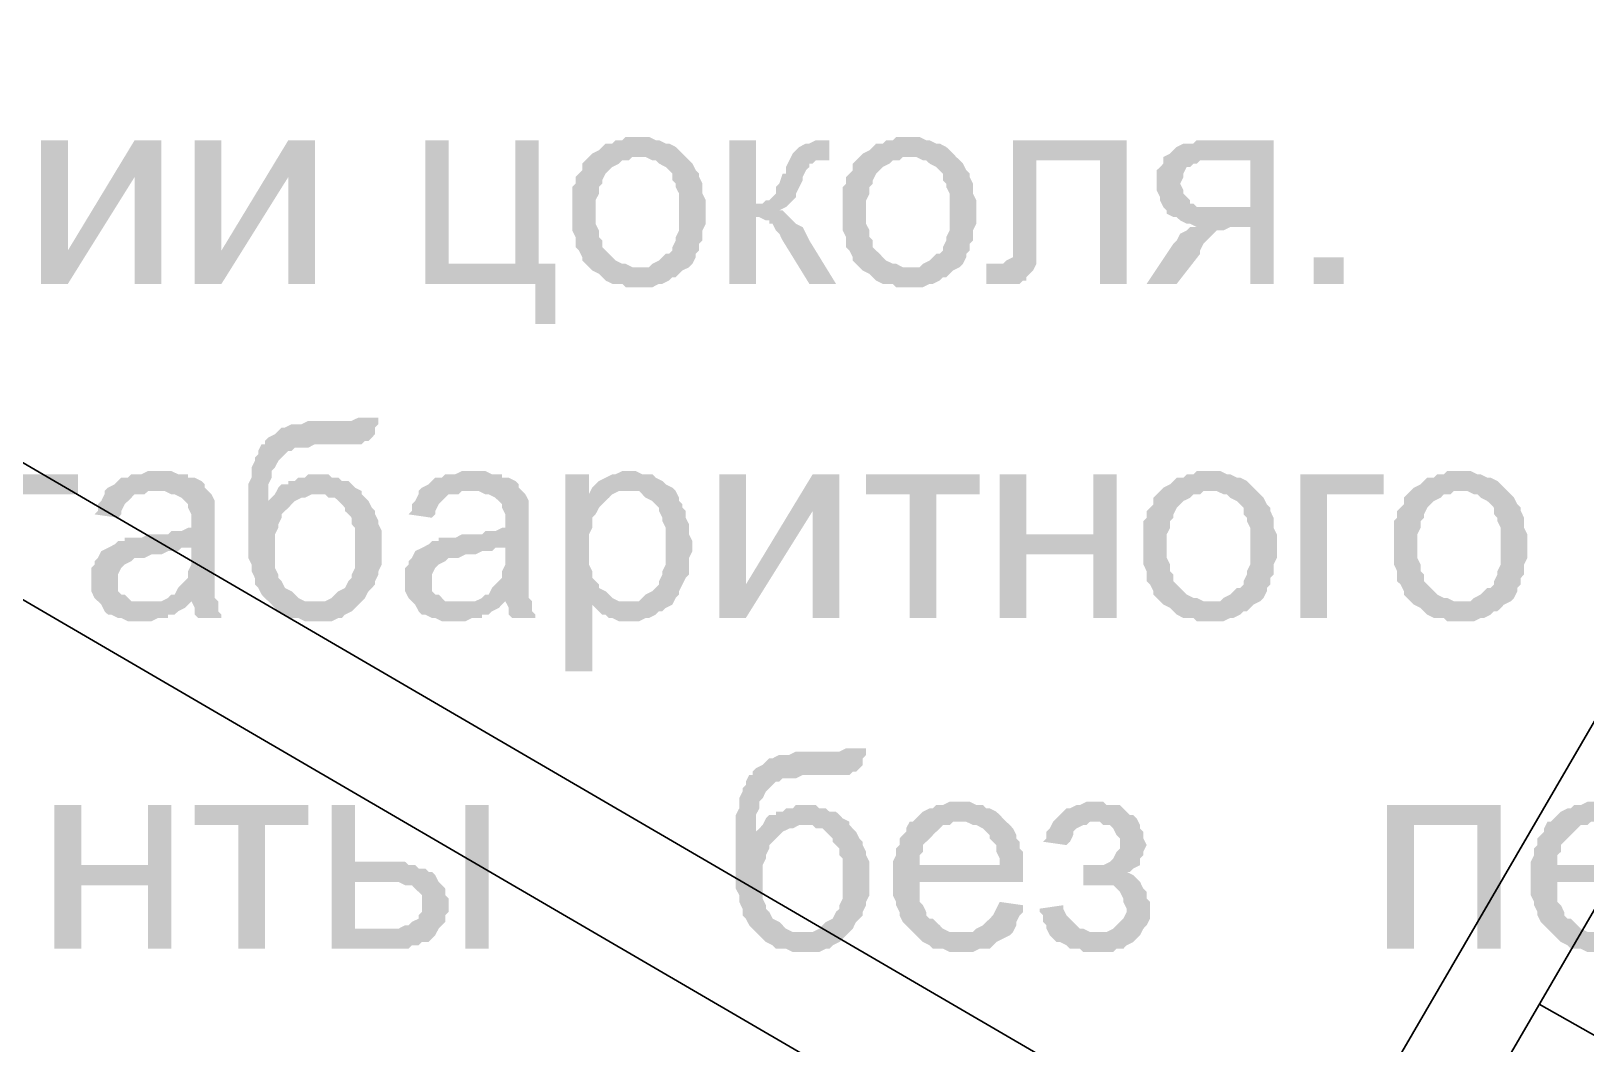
# Model space of a CAD drawing. Header units: millimetres. Extents: x -383313 to -161684, y -117025 to 99224.
# Drawn here: x -348548 to -346577, y -31640 to -30357 of the extents above; entities that cross this region are included whole.
import ezdxf

# ---------------------------------------------------------------- set-up
doc = ezdxf.new("R2010")
doc.units = ezdxf.units.MM
doc.header["$MEASUREMENT"] = 0
doc.layers.add('001__КОНСТРУКТИВ__Стены внутренние', color=7, linetype='Continuous', lineweight=30)
doc.layers.add('PDF_Solid Fills', color=7, linetype='Continuous')

# ---------------------------------------------------------------- blocks, each defined once
blk = doc.blocks.new('A$Cf5759c35')
at = {"layer": 'PDF_Solid Fills'}
for points in [[(10079.4, -12230.1), (10045.5, -12230.1), (9960.9, -12369.8), (9927, -12412.1), (9960.9, -12412.1), (10045.5, -12276.7)], [(10274.1, -12230.1), (10240.3, -12230.1), (10155.6, -12369.8), (10121.7, -12412.1), (10155.6, -12412.1), (10240.3, -12276.7)], [(10443.5, -12230.1), (10413.8, -12230.1), (10413.8, -12412.1), (10553.5, -12412.1), (10553.5, -12462.9), (10578.9, -12462.9), (10578.9, -12386.7), (10557.8, -12386.7), (10443.5, -12386.7)], [(10557.8, -12230.1), (10528.1, -12230.1), (10528.1, -12386.7), (10443.5, -12386.7), (10557.8, -12386.7)], [(10684.8, -12225.9), (10684.8, -12225.9), (10667.8, -12225.9), (10663.6, -12230.1), (10655.1, -12230.1), (10650.9, -12234.3), (10642.4, -12234.3), (10638.2, -12238.6), (10634, -12242.8), (10625.5, -12247), (10625.5, -12247), (10621.3, -12251.3), (10684.8, -12251.3), (10684.8, -12251.3), (10693.2, -12251.3), (10701.7, -12255.5), (10705.9, -12255.5), (10710.2, -12259.7), (10718.6, -12264), (10722.9, -12268.2), (10727.1, -12272.4), (10727.1, -12280.9), (10731.3, -12285.1), (10731.3, -12289.4), (10735.6, -12297.8), (10735.6, -12306.3), (10735.6, -12310.5), (10735.6, -12319), (10735.6, -12323.2), (10735.6, -12331.7), (10735.6, -12340.2), (10735.6, -12344.4), (10731.3, -12352.9), (10731.3, -12357.1), (10727.1, -12365.6), (10727.1, -12369.8), (10722.9, -12374), (10718.6, -12374), (10714.4, -12378.3), (10710.2, -12382.5), (10701.7, -12386.7), (10697.5, -12391), (10689, -12391), (10684.8, -12391), (10621.3, -12391), (10625.5, -12395.2), (10634, -12399.4), (10638.2, -12403.7), (10642.4, -12407.9), (10650.9, -12412.1), (10655.1, -12412.1), (10663.6, -12412.1), (10667.8, -12416.4), (10676.3, -12416.4), (10684.8, -12416.4), (10689, -12416.4), (10693.2, -12416.4), (10701.7, -12416.4), (10710.2, -12412.1), (10714.4, -12412.1), (10722.9, -12407.9), (10727.1, -12403.7), (10731.3, -12403.7), (10735.6, -12399.4), (10739.8, -12395.2), (10748.3, -12391), (10752.5, -12386.7), (10756.7, -12378.3), (10756.7, -12374), (10756.7, -12374), (10761, -12369.8), (10761, -12361.3), (10765.2, -12357.1), (10765.2, -12348.6), (10765.2, -12344.4), (10769.4, -12335.9), (10769.4, -12327.5), (10769.4, -12319), (10769.4, -12314.8), (10769.4, -12306.3), (10765.2, -12297.8), (10765.2, -12289.4), (10765.2, -12285.1), (10761, -12276.7), (10761, -12272.4), (10756.7, -12268.2), (10752.5, -12259.7), (10748.3, -12255.5), (10744, -12251.3), (10739.8, -12247), (10735.6, -12242.8), (10731.3, -12238.6), (10722.9, -12234.3), (10718.6, -12234.3), (10710.2, -12230.1), (10705.9, -12230.1), (10697.5, -12225.9), (10693.2, -12225.9)], [(10832.9, -12230.1), (10799.1, -12230.1), (10799.1, -12412.1), (10832.9, -12412.1), (10832.9, -12327.5), (10875.3, -12327.5), (10871, -12323.2), (10866.8, -12319), (10862.6, -12319), (10862.6, -12319), (10871, -12314.8), (10875.3, -12310.5), (10832.9, -12310.5)], [(10926.1, -12230.1), (10909.1, -12230.1), (10900.7, -12234.3), (10896.4, -12234.3), (10888, -12238.6), (10883.7, -12242.8), (10883.7, -12242.8), (10879.5, -12247), (10875.3, -12255.5), (10917.6, -12255.5), (10926.1, -12255.5)], [(11027.7, -12225.9), (11027.7, -12225.9), (11010.7, -12225.9), (11006.5, -12230.1), (10998, -12230.1), (10993.8, -12234.3), (10985.3, -12234.3), (10981.1, -12238.6), (10976.9, -12242.8), (10968.4, -12247), (10968.4, -12247), (10964.2, -12251.3), (11027.7, -12251.3), (11027.7, -12251.3), (11036.1, -12251.3), (11044.6, -12255.5), (11048.8, -12255.5), (11053.1, -12259.7), (11061.5, -12264), (11065.8, -12268.2), (11070, -12272.4), (11070, -12280.9), (11074.2, -12285.1), (11074.2, -12289.4), (11078.5, -12297.8), (11078.5, -12306.3), (11078.5, -12310.5), (11078.5, -12319), (11078.5, -12323.2), (11078.5, -12331.7), (11078.5, -12340.2), (11078.5, -12344.4), (11074.2, -12352.9), (11074.2, -12357.1), (11070, -12365.6), (11070, -12369.8), (11065.8, -12374), (11061.5, -12374), (11057.3, -12378.3), (11053.1, -12382.5), (11044.6, -12386.7), (11040.4, -12391), (11031.9, -12391), (11027.7, -12391), (10964.2, -12391), (10968.4, -12395.2), (10976.9, -12399.4), (10981.1, -12403.7), (10985.3, -12407.9), (10993.8, -12412.1), (10998, -12412.1), (11006.5, -12412.1), (11010.7, -12416.4), (11019.2, -12416.4), (11027.7, -12416.4), (11031.9, -12416.4), (11036.1, -12416.4), (11044.6, -12416.4), (11053.1, -12412.1), (11057.3, -12412.1), (11065.8, -12407.9), (11070, -12403.7), (11074.2, -12403.7), (11078.5, -12399.4), (11082.7, -12395.2), (11091.2, -12391), (11095.4, -12386.7), (11099.6, -12378.3), (11099.6, -12374), (11099.6, -12374), (11103.9, -12369.8), (11103.9, -12361.3), (11108.1, -12357.1), (11108.1, -12348.6), (11108.1, -12344.4), (11112.3, -12335.9), (11112.3, -12327.5), (11112.3, -12319), (11112.3, -12314.8), (11112.3, -12306.3), (11108.1, -12297.8), (11108.1, -12289.4), (11108.1, -12285.1), (11103.9, -12276.7), (11103.9, -12272.4), (11099.6, -12268.2), (11095.4, -12259.7), (11091.2, -12255.5), (11086.9, -12251.3), (11082.7, -12247), (11078.5, -12242.8), (11074.2, -12238.6), (11065.8, -12234.3), (11061.5, -12234.3), (11053.1, -12230.1), (11048.8, -12230.1), (11040.4, -12225.9), (11036.1, -12225.9)], [(11302.8, -12230.1), (11158.9, -12230.1), (11158.9, -12378.3), (11158.9, -12378.3), (11150.4, -12382.5), (11150.4, -12382.5), (11146.2, -12386.7), (11137.7, -12386.7), (11125, -12386.7), (11125, -12412.1), (11129.3, -12412.1), (11137.7, -12412.1), (11142, -12412.1), (11150.4, -12412.1), (11150.4, -12412.1), (11158.9, -12412.1), (11167.4, -12412.1), (11171.6, -12407.9), (11175.8, -12407.9), (11175.8, -12403.7), (11180.1, -12399.4), (11184.3, -12395.2), (11188.5, -12386.7), (11188.5, -12382.5), (11188.5, -12378.3), (11188.5, -12374), (11188.5, -12365.6), (11188.5, -12357.1), (11188.5, -12348.6), (11188.5, -12255.5), (11269, -12255.5)], [(11489.1, -12230.1), (11391.7, -12230.1), (11387.5, -12234.3), (11374.8, -12234.3), (11366.3, -12238.6), (11362.1, -12242.8), (11357.9, -12247), (11357.9, -12247), (11349.4, -12251.3), (11459.5, -12255.5), (11459.5, -12314.8), (11425.6, -12314.8), (11353.6, -12319), (11353.6, -12323.2), (11362.1, -12327.5), (11366.3, -12327.5), (11370.6, -12331.7), (11379, -12335.9), (11383.3, -12335.9), (11391.7, -12340.2), (11387.5, -12340.2), (11459.5, -12340.2), (11459.5, -12412.1), (11489.1, -12412.1)], [(10621.3, -12251.3), (10617, -12255.5), (10612.8, -12259.7), (10612.8, -12268.2), (10608.6, -12272.4), (10604.3, -12276.7), (10604.3, -12285.1), (10600.1, -12289.4), (10600.1, -12297.8), (10600.1, -12306.3), (10600.1, -12314.8), (10600.1, -12323.2), (10600.1, -12323.2), (10600.1, -12331.7), (10600.1, -12340.2), (10600.1, -12344.4), (10604.3, -12352.9), (10604.3, -12361.3), (10604.3, -12365.6), (10608.6, -12369.8), (10612.8, -12378.3), (10612.8, -12382.5), (10617, -12386.7), (10621.3, -12391), (10684.8, -12391), (10680.5, -12391), (10676.3, -12391), (10667.8, -12386.7), (10663.6, -12386.7), (10655.1, -12382.5), (10650.9, -12378.3), (10646.7, -12374), (10646.7, -12374), (10642.4, -12369.8), (10638.2, -12365.6), (10638.2, -12357.1), (10634, -12352.9), (10634, -12344.4), (10629.7, -12335.9), (10629.7, -12331.7), (10629.7, -12323.2), (10629.7, -12319), (10629.7, -12310.5), (10629.7, -12306.3), (10634, -12297.8), (10634, -12289.4), (10638.2, -12285.1), (10638.2, -12280.9), (10642.4, -12272.4), (10646.7, -12268.2), (10646.7, -12268.2), (10650.9, -12264), (10659.4, -12259.7), (10663.6, -12255.5), (10672.1, -12255.5), (10676.3, -12251.3), (10684.8, -12251.3)], [(10875.3, -12255.5), (10871, -12264), (10871, -12272.4), (10866.8, -12272.4), (10862.6, -12285.1), (10858.3, -12289.4), (10858.3, -12297.8), (10854.1, -12302.1), (10854.1, -12302.1), (10849.9, -12306.3), (10845.6, -12306.3), (10841.4, -12310.5), (10832.9, -12310.5), (10875.3, -12310.5), (10879.5, -12306.3), (10883.7, -12302.1), (10883.7, -12297.8), (10888, -12289.4), (10892.2, -12280.9), (10892.2, -12276.7), (10896.4, -12268.2), (10900.7, -12264), (10900.7, -12259.7), (10904.9, -12259.7), (10909.1, -12255.5), (10917.6, -12255.5)], [(10964.2, -12251.3), (10959.9, -12255.5), (10955.7, -12259.7), (10955.7, -12268.2), (10951.5, -12272.4), (10947.2, -12276.7), (10947.2, -12285.1), (10943, -12289.4), (10943, -12297.8), (10943, -12306.3), (10943, -12314.8), (10943, -12323.2), (10943, -12323.2), (10943, -12331.7), (10943, -12340.2), (10943, -12344.4), (10947.2, -12352.9), (10947.2, -12361.3), (10947.2, -12365.6), (10951.5, -12369.8), (10955.7, -12378.3), (10955.7, -12382.5), (10959.9, -12386.7), (10964.2, -12391), (11027.7, -12391), (11023.4, -12391), (11019.2, -12391), (11010.7, -12386.7), (11006.5, -12386.7), (10998, -12382.5), (10993.8, -12378.3), (10989.6, -12374), (10989.6, -12374), (10985.3, -12369.8), (10981.1, -12365.6), (10981.1, -12357.1), (10976.9, -12352.9), (10976.9, -12344.4), (10972.6, -12335.9), (10972.6, -12331.7), (10972.6, -12323.2), (10972.6, -12319), (10972.6, -12310.5), (10972.6, -12306.3), (10976.9, -12297.8), (10976.9, -12289.4), (10981.1, -12285.1), (10981.1, -12280.9), (10985.3, -12272.4), (10989.6, -12268.2), (10989.6, -12268.2), (10993.8, -12264), (11002.3, -12259.7), (11006.5, -12255.5), (11015, -12255.5), (11019.2, -12251.3), (11027.7, -12251.3)], [(11349.4, -12251.3), (11349.4, -12259.7), (11345.2, -12264), (11340.9, -12268.2), (11340.9, -12276.7), (11340.9, -12285.1), (11340.9, -12289.4), (11340.9, -12293.6), (11345.2, -12302.1), (11345.2, -12306.3), (11349.4, -12314.8), (11353.6, -12319), (11425.6, -12314.8), (11425.6, -12314.8), (11412.9, -12314.8), (11408.7, -12314.8), (11400.2, -12314.8), (11391.7, -12314.8), (11387.5, -12310.5), (11383.3, -12310.5), (11383.3, -12306.3), (11379, -12302.1), (11374.8, -12297.8), (11374.8, -12293.6), (11370.6, -12285.1), (11370.6, -12285.1), (11374.8, -12276.7), (11374.8, -12272.4), (11379, -12264), (11383.3, -12264), (11387.5, -12259.7), (11391.7, -12259.7), (11396, -12255.5), (11404.4, -12255.5), (11417.1, -12255.5), (11459.5, -12255.5)], [(10875.3, -12327.5), (10832.9, -12327.5), (10837.2, -12327.5), (10845.6, -12331.7), (10849.9, -12331.7), (10849.9, -12335.9), (10854.1, -12335.9), (10858.3, -12344.4), (10862.6, -12348.6), (10866.8, -12357.1), (10900.7, -12412.1), (10934.5, -12412.1), (10900.7, -12357.1), (10900.7, -12357.1), (10896.4, -12348.6), (10892.2, -12340.2), (10883.7, -12335.9), (10879.5, -12331.7)], [(11387.5, -12340.2), (11383.3, -12340.2), (11379, -12344.4), (11370.6, -12348.6), (11366.3, -12357.1), (11362.1, -12361.3), (11328.2, -12412.1), (11366.3, -12412.1), (11396, -12374), (11396, -12369.8), (11400.2, -12361.3), (11404.4, -12357.1), (11408.7, -12352.9), (11412.9, -12348.6), (11417.1, -12344.4), (11421.4, -12344.4), (11425.6, -12344.4), (11434.1, -12340.2), (11442.5, -12340.2), (11459.5, -12340.2)], [(10329.2, -12581.5), (10329.2, -12581.5), (10320.7, -12585.7), (10320.7, -12585.7), (10320.7, -12585.7), (10316.5, -12585.7), (10308, -12585.7), (10299.5, -12585.7), (10286.8, -12585.7), (10278.4, -12585.7), (10269.9, -12585.7), (10265.7, -12585.7), (10257.2, -12589.9), (10248.7, -12589.9), (10244.5, -12589.9), (10236, -12594.2), (10231.8, -12594.2), (10227.6, -12598.4), (10223.3, -12602.6), (10214.9, -12606.9), (10210.6, -12611.1), (10210.6, -12615.3), (10206.4, -12615.3), (10202.2, -12623.8), (10202.2, -12628), (10197.9, -12632.3), (10197.9, -12636.5), (10193.7, -12645), (10193.7, -12649.2), (10193.7, -12657.7), (10189.5, -12666.1), (10189.5, -12670.4), (10189.5, -12678.8), (10189.5, -12687.3), (10189.5, -12695.8), (10189.5, -12708.5), (10189.5, -12712.7), (10189.5, -12721.2), (10189.5, -12729.6), (10189.5, -12738.1), (10189.5, -12746.6), (10189.5, -12755), (10189.5, -12759.3), (10193.7, -12767.7), (10193.7, -12772), (10193.7, -12776.2), (10197.9, -12784.7), (10197.9, -12788.9), (10197.9, -12793.1), (10202.2, -12797.4), (10206.4, -12805.8), (10210.6, -12810.1), (10214.9, -12814.3), (10219.1, -12818.5), (10223.3, -12822.8), (10227.6, -12827), (10236, -12831.2), (10240.3, -12835.5), (10244.5, -12835.5), (10253, -12835.5), (10261.4, -12839.7), (10265.7, -12839.7), (10274.1, -12839.7), (10282.6, -12839.7), (10286.8, -12839.7), (10295.3, -12839.7), (10303.8, -12835.5), (10308, -12835.5), (10312.2, -12831.2), (10320.7, -12827), (10320.7, -12827), (10324.9, -12822.8), (10329.2, -12818.5), (10333.4, -12814.3), (10274.1, -12814.3), (10274.1, -12814.3), (10265.7, -12814.3), (10261.4, -12814.3), (10253, -12810.1), (10248.7, -12805.8), (10244.5, -12801.6), (10236, -12797.4), (10236, -12797.4), (10231.8, -12788.9), (10227.6, -12784.7), (10227.6, -12780.4), (10223.3, -12772), (10223.3, -12763.5), (10223.3, -12759.3), (10223.3, -12750.8), (10223.3, -12742.3), (10223.3, -12733.9), (10223.3, -12729.6), (10227.6, -12721.2), (10227.6, -12716.9), (10231.8, -12708.5), (10231.8, -12704.2), (10236, -12700), (10240.3, -12695.8), (10244.5, -12691.5), (10214.9, -12687.3), (10214.9, -12687.3), (10214.9, -12678.8), (10214.9, -12674.6), (10214.9, -12666.1), (10219.1, -12657.7), (10219.1, -12653.4), (10219.1, -12649.2), (10223.3, -12645), (10227.6, -12636.5), (10231.8, -12632.3), (10236, -12628), (10240.3, -12623.8), (10244.5, -12623.8), (10248.7, -12619.6), (10253, -12619.6), (10261.4, -12619.6), (10265.7, -12619.6), (10274.1, -12615.3), (10282.6, -12615.3), (10291.1, -12615.3), (10299.5, -12615.3), (10308, -12615.3), (10316.5, -12615.3), (10320.7, -12615.3), (10329.2, -12615.3), (10333.4, -12615.3), (10337.6, -12611.1), (10341.9, -12611.1), (10346.1, -12606.9), (10350.3, -12602.6), (10350.3, -12594.2), (10354.6, -12589.9), (10354.6, -12581.5)], [(10079.4, -12649.2), (10079.4, -12649.2), (10062.5, -12649.2), (10054, -12653.4), (10049.8, -12653.4), (10041.3, -12653.4), (10037.1, -12657.7), (10028.6, -12657.7), (10024.4, -12661.9), (10020.1, -12666.1), (10011.7, -12670.4), (10007.4, -12674.6), (10070.9, -12674.6), (10075.2, -12674.6), (10083.6, -12674.6), (10092.1, -12678.8), (10096.3, -12678.8), (10104.8, -12683.1), (10109, -12687.3), (10109, -12687.3), (10113.3, -12691.5), (10113.3, -12695.8), (10117.5, -12704.2), (10117.5, -12712.7), (10117.5, -12712.7), (10117.5, -12721.2), (10113.3, -12721.2), (10104.8, -12725.4), (10100.6, -12725.4), (10092.1, -12725.4), (10087.9, -12729.6), (10079.4, -12729.6), (10070.9, -12729.6), (10062.5, -12729.6), (10054, -12733.9), (10045.5, -12733.9), (10041.3, -12733.9), (10032.8, -12733.9), (10032.8, -12738.1), (10024.4, -12738.1), (10020.1, -12742.3), (10117.5, -12746.6), (10117.5, -12755), (10117.5, -12759.3), (10117.5, -12767.7), (10113.3, -12776.2), (10113.3, -12780.4), (10113.3, -12784.7), (10109, -12788.9), (10104.8, -12793.1), (10100.6, -12797.4), (10096.3, -12805.8), (10092.1, -12805.8), (10087.9, -12810.1), (10079.4, -12814.3), (10117.5, -12814.3), (10117.5, -12814.3), (10121.7, -12822.8), (10121.7, -12831.2), (10126, -12835.5), (10155.6, -12835.5), (10155.6, -12831.2), (10151.4, -12827), (10151.4, -12818.5), (10151.4, -12814.3), (10147.1, -12810.1), (10147.1, -12805.8), (10147.1, -12801.6), (10147.1, -12797.4), (10147.1, -12788.9), (10147.1, -12780.4), (10147.1, -12772), (10147.1, -12759.3), (10147.1, -12716.9), (10147.1, -12716.9), (10147.1, -12708.5), (10147.1, -12700), (10147.1, -12695.8), (10147.1, -12691.5), (10147.1, -12687.3), (10142.9, -12678.8), (10138.7, -12674.6), (10134.4, -12670.4), (10134.4, -12666.1), (10130.2, -12661.9), (10121.7, -12657.7), (10113.3, -12657.7), (10113.3, -12653.4), (10104.8, -12653.4), (10100.6, -12653.4), (10092.1, -12649.2), (10083.6, -12649.2)], [(10477.3, -12649.2), (10477.3, -12649.2), (10460.4, -12649.2), (10451.9, -12653.4), (10447.7, -12653.4), (10439.2, -12653.4), (10435, -12657.7), (10426.5, -12657.7), (10422.3, -12661.9), (10418.1, -12666.1), (10409.6, -12670.4), (10405.4, -12674.6), (10468.9, -12674.6), (10473.1, -12674.6), (10481.6, -12674.6), (10490, -12678.8), (10494.3, -12678.8), (10502.7, -12683.1), (10507, -12687.3), (10507, -12687.3), (10511.2, -12691.5), (10511.2, -12695.8), (10515.4, -12704.2), (10515.4, -12712.7), (10515.4, -12712.7), (10515.4, -12721.2), (10511.2, -12721.2), (10502.7, -12725.4), (10498.5, -12725.4), (10490, -12725.4), (10485.8, -12729.6), (10477.3, -12729.6), (10468.9, -12729.6), (10460.4, -12729.6), (10451.9, -12733.9), (10443.5, -12733.9), (10439.2, -12733.9), (10430.8, -12733.9), (10430.8, -12738.1), (10422.3, -12738.1), (10418.1, -12742.3), (10515.4, -12746.6), (10515.4, -12755), (10515.4, -12759.3), (10515.4, -12767.7), (10511.2, -12776.2), (10511.2, -12780.4), (10511.2, -12784.7), (10507, -12788.9), (10502.7, -12793.1), (10498.5, -12797.4), (10494.3, -12805.8), (10490, -12805.8), (10485.8, -12810.1), (10477.3, -12814.3), (10515.4, -12814.3), (10515.4, -12814.3), (10519.7, -12822.8), (10519.7, -12831.2), (10523.9, -12835.5), (10553.5, -12835.5), (10553.5, -12831.2), (10549.3, -12827), (10549.3, -12818.5), (10549.3, -12814.3), (10545.1, -12810.1), (10545.1, -12805.8), (10545.1, -12801.6), (10545.1, -12797.4), (10545.1, -12788.9), (10545.1, -12780.4), (10545.1, -12772), (10545.1, -12759.3), (10545.1, -12716.9), (10545.1, -12716.9), (10545.1, -12708.5), (10545.1, -12700), (10545.1, -12695.8), (10545.1, -12691.5), (10545.1, -12687.3), (10540.8, -12678.8), (10536.6, -12674.6), (10532.4, -12670.4), (10532.4, -12666.1), (10528.1, -12661.9), (10519.7, -12657.7), (10511.2, -12657.7), (10511.2, -12653.4), (10502.7, -12653.4), (10498.5, -12653.4), (10490, -12649.2), (10481.6, -12649.2)], [(10672.1, -12649.2), (10672.1, -12649.2), (10663.6, -12649.2), (10655.1, -12653.4), (10650.9, -12653.4), (10642.4, -12657.7), (10642.4, -12657.7), (10634, -12661.9), (10629.7, -12666.1), (10625.5, -12670.4), (10672.1, -12674.6), (10676.3, -12674.6), (10684.8, -12674.6), (10689, -12678.8), (10693.2, -12683.1), (10701.7, -12687.3), (10705.9, -12691.5), (10710.2, -12695.8), (10710.2, -12700), (10714.4, -12708.5), (10714.4, -12712.7), (10718.6, -12721.2), (10718.6, -12725.4), (10718.6, -12733.9), (10718.6, -12742.3), (10718.6, -12746.6), (10718.6, -12755), (10718.6, -12763.5), (10718.6, -12767.7), (10714.4, -12776.2), (10714.4, -12780.4), (10710.2, -12788.9), (10710.2, -12793.1), (10705.9, -12797.4), (10701.7, -12801.6), (10693.2, -12805.8), (10689, -12810.1), (10684.8, -12814.3), (10676.3, -12814.3), (10667.8, -12814.3), (10625.5, -12818.5), (10625.5, -12818.5), (10634, -12827), (10638.2, -12831.2), (10642.4, -12831.2), (10646.7, -12835.5), (10650.9, -12835.5), (10659.4, -12839.7), (10663.6, -12839.7), (10672.1, -12839.7), (10672.1, -12839.7), (10680.5, -12839.7), (10684.8, -12839.7), (10693.2, -12835.5), (10697.5, -12835.5), (10705.9, -12831.2), (10710.2, -12827), (10714.4, -12827), (10718.6, -12822.8), (10727.1, -12818.5), (10731.3, -12810.1), (10735.6, -12805.8), (10735.6, -12801.6), (10739.8, -12793.1), (10739.8, -12793.1), (10744, -12784.7), (10748.3, -12780.4), (10748.3, -12772), (10748.3, -12763.5), (10748.3, -12759.3), (10752.5, -12750.8), (10752.5, -12742.3), (10752.5, -12742.3), (10752.5, -12738.1), (10748.3, -12729.6), (10748.3, -12721.2), (10748.3, -12716.9), (10744, -12708.5), (10744, -12700), (10739.8, -12695.8), (10739.8, -12691.5), (10735.6, -12687.3), (10735.6, -12683.1), (10731.3, -12674.6), (10727.1, -12670.4), (10718.6, -12666.1), (10714.4, -12661.9), (10714.4, -12661.9), (10705.9, -12657.7), (10701.7, -12653.4), (10693.2, -12653.4), (10689, -12653.4), (10680.5, -12649.2)], [(11408.7, -12649.2), (11408.7, -12649.2), (11391.7, -12649.2), (11387.5, -12653.4), (11379, -12653.4), (11374.8, -12657.7), (11366.3, -12657.7), (11362.1, -12661.9), (11357.9, -12666.1), (11349.4, -12670.4), (11349.4, -12670.4), (11345.2, -12674.6), (11408.7, -12674.6), (11408.7, -12674.6), (11417.1, -12674.6), (11425.6, -12678.8), (11429.8, -12678.8), (11434.1, -12683.1), (11442.5, -12687.3), (11446.8, -12691.5), (11451, -12695.8), (11451, -12704.2), (11455.2, -12708.5), (11455.2, -12712.7), (11459.5, -12721.2), (11459.5, -12729.6), (11459.5, -12733.9), (11459.5, -12742.3), (11459.5, -12746.6), (11459.5, -12755), (11459.5, -12763.5), (11459.5, -12767.7), (11455.2, -12776.2), (11455.2, -12780.4), (11451, -12788.9), (11451, -12793.1), (11446.8, -12797.4), (11442.5, -12797.4), (11438.3, -12801.6), (11434.1, -12805.8), (11425.6, -12810.1), (11421.4, -12814.3), (11412.9, -12814.3), (11408.7, -12814.3), (11345.2, -12814.3), (11349.4, -12818.5), (11357.9, -12822.8), (11362.1, -12827), (11366.3, -12831.2), (11374.8, -12835.5), (11379, -12835.5), (11387.5, -12835.5), (11391.7, -12839.7), (11400.2, -12839.7), (11408.7, -12839.7), (11412.9, -12839.7), (11417.1, -12839.7), (11425.6, -12839.7), (11434.1, -12835.5), (11438.3, -12835.5), (11446.8, -12831.2), (11451, -12827), (11455.2, -12827), (11459.5, -12822.8), (11463.7, -12818.5), (11472.2, -12814.3), (11476.4, -12810.1), (11480.6, -12801.6), (11480.6, -12797.4), (11480.6, -12797.4), (11484.9, -12793.1), (11484.9, -12784.7), (11489.1, -12780.4), (11489.1, -12772), (11489.1, -12767.7), (11493.3, -12759.3), (11493.3, -12750.8), (11493.3, -12742.3), (11493.3, -12738.1), (11493.3, -12729.6), (11489.1, -12721.2), (11489.1, -12712.7), (11489.1, -12708.5), (11484.9, -12700), (11484.9, -12695.8), (11480.6, -12691.5), (11476.4, -12683.1), (11472.2, -12678.8), (11467.9, -12674.6), (11463.7, -12670.4), (11459.5, -12666.1), (11455.2, -12661.9), (11446.8, -12657.7), (11442.5, -12657.7), (11434.1, -12653.4), (11429.8, -12653.4), (11421.4, -12649.2), (11417.1, -12649.2)], [(11726.2, -12649.2), (11726.2, -12649.2), (11709.2, -12649.2), (11705, -12653.4), (11696.5, -12653.4), (11692.3, -12657.7), (11683.8, -12657.7), (11679.6, -12661.9), (11675.4, -12666.1), (11666.9, -12670.4), (11666.9, -12670.4), (11662.7, -12674.6), (11726.2, -12674.6), (11726.2, -12674.6), (11734.6, -12674.6), (11743.1, -12678.8), (11747.3, -12678.8), (11751.6, -12683.1), (11760, -12687.3), (11764.3, -12691.5), (11768.5, -12695.8), (11768.5, -12704.2), (11772.7, -12708.5), (11772.7, -12712.7), (11777, -12721.2), (11777, -12729.6), (11777, -12733.9), (11777, -12742.3), (11777, -12746.6), (11777, -12755), (11777, -12763.5), (11777, -12767.7), (11772.7, -12776.2), (11772.7, -12780.4), (11768.5, -12788.9), (11768.5, -12793.1), (11764.3, -12797.4), (11760, -12797.4), (11755.8, -12801.6), (11751.6, -12805.8), (11743.1, -12810.1), (11738.9, -12814.3), (11730.4, -12814.3), (11726.2, -12814.3), (11662.7, -12814.3), (11666.9, -12818.5), (11675.4, -12822.8), (11679.6, -12827), (11683.8, -12831.2), (11692.3, -12835.5), (11696.5, -12835.5), (11705, -12835.5), (11709.2, -12839.7), (11717.7, -12839.7), (11726.2, -12839.7), (11730.4, -12839.7), (11734.6, -12839.7), (11743.1, -12839.7), (11751.6, -12835.5), (11755.8, -12835.5), (11764.3, -12831.2), (11768.5, -12827), (11772.7, -12827), (11777, -12822.8), (11781.2, -12818.5), (11789.7, -12814.3), (11793.9, -12810.1), (11798.1, -12801.6), (11798.1, -12797.4), (11798.1, -12797.4), (11802.4, -12793.1), (11802.4, -12784.7), (11806.6, -12780.4), (11806.6, -12772), (11806.6, -12767.7), (11810.8, -12759.3), (11810.8, -12750.8), (11810.8, -12742.3), (11810.8, -12738.1), (11810.8, -12729.6), (11806.6, -12721.2), (11806.6, -12712.7), (11806.6, -12708.5), (11802.4, -12700), (11802.4, -12695.8), (11798.1, -12691.5), (11793.9, -12683.1), (11789.7, -12678.8), (11785.4, -12674.6), (11781.2, -12670.4), (11777, -12666.1), (11772.7, -12661.9), (11764.3, -12657.7), (11760, -12657.7), (11751.6, -12653.4), (11747.3, -12653.4), (11738.9, -12649.2), (11734.6, -12649.2)], [(9973.6, -12653.4), (9867.7, -12653.4), (9867.7, -12835.5), (9901.6, -12835.5), (9901.6, -12678.8), (9973.6, -12678.8)], [(10278.4, -12653.4), (10265.7, -12653.4), (10261.4, -12657.7), (10253, -12657.7), (10248.7, -12661.9), (10240.3, -12661.9), (10240.3, -12666.1), (10231.8, -12666.1), (10227.6, -12670.4), (10223.3, -12678.8), (10219.1, -12683.1), (10214.9, -12687.3), (10244.5, -12691.5), (10248.7, -12687.3), (10257.2, -12683.1), (10261.4, -12683.1), (10269.9, -12678.8), (10274.1, -12678.8), (10333.4, -12678.8), (10333.4, -12674.6), (10324.9, -12670.4), (10320.7, -12666.1), (10316.5, -12661.9), (10308, -12661.9), (10303.8, -12657.7), (10295.3, -12657.7), (10291.1, -12653.4), (10282.6, -12653.4)], [(10621.3, -12653.4), (10591.6, -12653.4), (10591.6, -12903.2), (10625.5, -12903.2), (10625.5, -12818.5), (10667.8, -12814.3), (10663.6, -12814.3), (10659.4, -12814.3), (10650.9, -12810.1), (10646.7, -12805.8), (10642.4, -12801.6), (10634, -12797.4), (10634, -12793.1), (10629.7, -12788.9), (10625.5, -12784.7), (10625.5, -12776.2), (10621.3, -12767.7), (10621.3, -12763.5), (10621.3, -12755), (10621.3, -12746.6), (10621.3, -12742.3), (10621.3, -12733.9), (10621.3, -12729.6), (10625.5, -12721.2), (10625.5, -12712.7), (10625.5, -12708.5), (10629.7, -12704.2), (10634, -12695.8), (10638.2, -12691.5), (10642.4, -12687.3), (10646.7, -12683.1), (10650.9, -12678.8), (10621.3, -12678.8)], [(10625.5, -12670.4), (10621.3, -12678.8), (10650.9, -12678.8), (10659.4, -12674.6), (10663.6, -12674.6), (10672.1, -12674.6)], [(10938.8, -12653.4), (10904.9, -12653.4), (10820.2, -12793.1), (10786.4, -12835.5), (10820.2, -12835.5), (10904.9, -12700)], [(11116.6, -12653.4), (10972.6, -12653.4), (10972.6, -12678.8), (11027.7, -12678.8), (11027.7, -12835.5), (11061.5, -12835.5), (11061.5, -12678.8), (11116.6, -12678.8)], [(11175.8, -12653.4), (11142, -12653.4), (11142, -12835.5), (11175.8, -12835.5), (11175.8, -12755), (11260.5, -12755), (11175.8, -12729.6)], [(11290.1, -12653.4), (11260.5, -12653.4), (11260.5, -12729.6), (11175.8, -12729.6), (11260.5, -12755), (11260.5, -12835.5), (11290.1, -12835.5)], [(11628.8, -12653.4), (11523, -12653.4), (11523, -12835.5), (11556.8, -12835.5), (11556.8, -12678.8), (11628.8, -12678.8)], [(10007.4, -12674.6), (10007.4, -12678.8), (10003.2, -12687.3), (9999, -12691.5), (9999, -12700), (9994.7, -12704.2), (10024.4, -12708.5), (10028.6, -12704.2), (10028.6, -12700), (10032.8, -12691.5), (10037.1, -12687.3), (10041.3, -12683.1), (10045.5, -12678.8), (10049.8, -12678.8), (10058.2, -12678.8), (10062.5, -12674.6), (10070.9, -12674.6)], [(10333.4, -12678.8), (10274.1, -12678.8), (10286.8, -12678.8), (10291.1, -12683.1), (10299.5, -12683.1), (10303.8, -12687.3), (10308, -12691.5), (10312.2, -12695.8), (10312.2, -12700), (10316.5, -12704.2), (10320.7, -12708.5), (10320.7, -12716.9), (10324.9, -12721.2), (10324.9, -12729.6), (10324.9, -12738.1), (10324.9, -12742.3), (10324.9, -12750.8), (10324.9, -12759.3), (10324.9, -12767.7), (10324.9, -12772), (10320.7, -12780.4), (10320.7, -12784.7), (10316.5, -12788.9), (10312.2, -12797.4), (10312.2, -12797.4), (10303.8, -12801.6), (10299.5, -12805.8), (10295.3, -12810.1), (10286.8, -12814.3), (10282.6, -12814.3), (10274.1, -12814.3), (10333.4, -12814.3), (10337.6, -12810.1), (10341.9, -12801.6), (10346.1, -12797.4), (10350.3, -12793.1), (10350.3, -12788.9), (10354.6, -12780.4), (10354.6, -12776.2), (10358.8, -12767.7), (10358.8, -12759.3), (10358.8, -12755), (10358.8, -12746.6), (10358.8, -12742.3), (10358.8, -12733.9), (10358.8, -12725.4), (10354.6, -12716.9), (10354.6, -12712.7), (10350.3, -12704.2), (10350.3, -12700), (10346.1, -12695.8), (10341.9, -12687.3), (10337.6, -12683.1)], [(10405.4, -12674.6), (10405.4, -12678.8), (10401.1, -12687.3), (10396.9, -12691.5), (10396.9, -12700), (10392.7, -12704.2), (10422.3, -12708.5), (10426.5, -12704.2), (10426.5, -12700), (10430.8, -12691.5), (10435, -12687.3), (10439.2, -12683.1), (10443.5, -12678.8), (10447.7, -12678.8), (10456.2, -12678.8), (10460.4, -12674.6), (10468.9, -12674.6)], [(11345.2, -12674.6), (11340.9, -12678.8), (11336.7, -12683.1), (11336.7, -12691.5), (11332.5, -12695.8), (11328.2, -12700), (11328.2, -12708.5), (11324, -12712.7), (11324, -12721.2), (11324, -12729.6), (11324, -12738.1), (11324, -12746.6), (11324, -12746.6), (11324, -12755), (11324, -12763.5), (11324, -12767.7), (11328.2, -12776.2), (11328.2, -12784.7), (11328.2, -12788.9), (11332.5, -12793.1), (11336.7, -12801.6), (11336.7, -12805.8), (11340.9, -12810.1), (11345.2, -12814.3), (11408.7, -12814.3), (11404.4, -12814.3), (11400.2, -12814.3), (11391.7, -12810.1), (11387.5, -12810.1), (11379, -12805.8), (11374.8, -12801.6), (11370.6, -12797.4), (11370.6, -12797.4), (11366.3, -12793.1), (11362.1, -12788.9), (11362.1, -12780.4), (11357.9, -12776.2), (11357.9, -12767.7), (11353.6, -12759.3), (11353.6, -12755), (11353.6, -12746.6), (11353.6, -12742.3), (11353.6, -12733.9), (11353.6, -12729.6), (11357.9, -12721.2), (11357.9, -12712.7), (11362.1, -12708.5), (11362.1, -12704.2), (11366.3, -12695.8), (11370.6, -12691.5), (11370.6, -12691.5), (11374.8, -12687.3), (11383.3, -12683.1), (11387.5, -12678.8), (11396, -12678.8), (11400.2, -12674.6), (11408.7, -12674.6)], [(11662.7, -12674.6), (11658.4, -12678.8), (11654.2, -12683.1), (11654.2, -12691.5), (11650, -12695.8), (11645.7, -12700), (11645.7, -12708.5), (11641.5, -12712.7), (11641.5, -12721.2), (11641.5, -12729.6), (11641.5, -12738.1), (11641.5, -12746.6), (11641.5, -12746.6), (11641.5, -12755), (11641.5, -12763.5), (11641.5, -12767.7), (11645.7, -12776.2), (11645.7, -12784.7), (11645.7, -12788.9), (11650, -12793.1), (11654.2, -12801.6), (11654.2, -12805.8), (11658.4, -12810.1), (11662.7, -12814.3), (11726.2, -12814.3), (11721.9, -12814.3), (11717.7, -12814.3), (11709.2, -12810.1), (11705, -12810.1), (11696.5, -12805.8), (11692.3, -12801.6), (11688.1, -12797.4), (11688.1, -12797.4), (11683.8, -12793.1), (11679.6, -12788.9), (11679.6, -12780.4), (11675.4, -12776.2), (11675.4, -12767.7), (11671.1, -12759.3), (11671.1, -12755), (11671.1, -12746.6), (11671.1, -12742.3), (11671.1, -12733.9), (11671.1, -12729.6), (11675.4, -12721.2), (11675.4, -12712.7), (11679.6, -12708.5), (11679.6, -12704.2), (11683.8, -12695.8), (11688.1, -12691.5), (11688.1, -12691.5), (11692.3, -12687.3), (11700.8, -12683.1), (11705, -12678.8), (11713.5, -12678.8), (11717.7, -12674.6), (11726.2, -12674.6)], [(10020.1, -12742.3), (10011.7, -12746.6), (10011.7, -12746.6), (10003.2, -12750.8), (9999, -12759.3), (9994.7, -12763.5), (9994.7, -12767.7), (9990.5, -12772), (9990.5, -12780.4), (9990.5, -12788.9), (9990.5, -12788.9), (9990.5, -12797.4), (9990.5, -12801.6), (9994.7, -12810.1), (9999, -12814.3), (10003.2, -12818.5), (10007.4, -12827), (10007.4, -12827), (10011.7, -12831.2), (10015.9, -12831.2), (10024.4, -12835.5), (10028.6, -12835.5), (10037.1, -12839.7), (10045.5, -12839.7), (10054, -12839.7), (10058.2, -12839.7), (10066.7, -12839.7), (10075.2, -12835.5), (10079.4, -12835.5), (10087.9, -12835.5), (10087.9, -12831.2), (10096.3, -12831.2), (10100.6, -12827), (10109, -12822.8), (10113.3, -12818.5), (10058.2, -12814.3), (10058.2, -12814.3), (10049.8, -12814.3), (10041.3, -12814.3), (10037.1, -12810.1), (10032.8, -12805.8), (10028.6, -12805.8), (10024.4, -12801.6), (10024.4, -12793.1), (10024.4, -12788.9), (10024.4, -12784.7), (10024.4, -12780.4), (10028.6, -12772), (10028.6, -12772), (10032.8, -12767.7), (10041.3, -12763.5), (10045.5, -12759.3), (10049.8, -12759.3), (10058.2, -12759.3), (10066.7, -12755), (10070.9, -12755), (10079.4, -12755), (10087.9, -12750.8), (10092.1, -12750.8), (10100.6, -12750.8), (10104.8, -12746.6), (10113.3, -12746.6), (10117.5, -12746.6)], [(10418.1, -12742.3), (10409.6, -12746.6), (10409.6, -12746.6), (10401.1, -12750.8), (10396.9, -12759.3), (10392.7, -12763.5), (10392.7, -12767.7), (10388.4, -12772), (10388.4, -12780.4), (10388.4, -12788.9), (10388.4, -12788.9), (10388.4, -12797.4), (10388.4, -12801.6), (10392.7, -12810.1), (10396.9, -12814.3), (10401.1, -12818.5), (10405.4, -12827), (10405.4, -12827), (10409.6, -12831.2), (10413.8, -12831.2), (10422.3, -12835.5), (10426.5, -12835.5), (10435, -12839.7), (10443.5, -12839.7), (10451.9, -12839.7), (10456.2, -12839.7), (10464.6, -12839.7), (10473.1, -12835.5), (10477.3, -12835.5), (10485.8, -12835.5), (10485.8, -12831.2), (10494.3, -12831.2), (10498.5, -12827), (10507, -12822.8), (10511.2, -12818.5), (10456.2, -12814.3), (10456.2, -12814.3), (10447.7, -12814.3), (10439.2, -12814.3), (10435, -12810.1), (10430.8, -12805.8), (10426.5, -12805.8), (10422.3, -12801.6), (10422.3, -12793.1), (10422.3, -12788.9), (10422.3, -12784.7), (10422.3, -12780.4), (10426.5, -12772), (10426.5, -12772), (10430.8, -12767.7), (10439.2, -12763.5), (10443.5, -12759.3), (10447.7, -12759.3), (10456.2, -12759.3), (10464.6, -12755), (10468.9, -12755), (10477.3, -12755), (10485.8, -12750.8), (10490, -12750.8), (10498.5, -12750.8), (10502.7, -12746.6), (10511.2, -12746.6), (10515.4, -12746.6)], [(10947.2, -13000.6), (10947.2, -13000.6), (10938.8, -13004.8), (10938.8, -13004.8), (10938.8, -13004.8), (10934.5, -13004.8), (10926.1, -13004.8), (10917.6, -13004.8), (10904.9, -13004.8), (10896.4, -13004.8), (10888, -13004.8), (10883.7, -13004.8), (10875.3, -13009), (10866.8, -13009), (10862.6, -13009), (10854.1, -13013.3), (10849.9, -13013.3), (10845.6, -13017.5), (10841.4, -13021.7), (10832.9, -13026), (10828.7, -13030.2), (10828.7, -13034.4), (10824.5, -13034.4), (10820.2, -13042.9), (10820.2, -13047.1), (10816, -13051.4), (10816, -13055.6), (10811.8, -13064.1), (10811.8, -13068.3), (10811.8, -13076.8), (10807.5, -13085.2), (10807.5, -13089.5), (10807.5, -13097.9), (10807.5, -13106.4), (10807.5, -13114.9), (10807.5, -13127.6), (10807.5, -13131.8), (10807.5, -13140.3), (10807.5, -13148.7), (10807.5, -13157.2), (10807.5, -13165.7), (10807.5, -13174.1), (10807.5, -13178.4), (10811.8, -13186.8), (10811.8, -13191.1), (10811.8, -13195.3), (10816, -13203.8), (10816, -13208), (10816, -13212.2), (10820.2, -13216.5), (10824.5, -13224.9), (10828.7, -13229.2), (10832.9, -13233.4), (10837.2, -13237.6), (10841.4, -13241.9), (10845.6, -13246.1), (10854.1, -13250.3), (10858.3, -13254.6), (10862.6, -13254.6), (10871, -13254.6), (10879.5, -13258.8), (10883.7, -13258.8), (10892.2, -13258.8), (10900.7, -13258.8), (10904.9, -13258.8), (10913.4, -13258.8), (10921.8, -13254.6), (10926.1, -13254.6), (10930.3, -13250.3), (10938.8, -13246.1), (10938.8, -13246.1), (10943, -13241.9), (10947.2, -13237.6), (10951.5, -13233.4), (10892.2, -13233.4), (10892.2, -13233.4), (10883.7, -13233.4), (10879.5, -13233.4), (10871, -13229.2), (10866.8, -13224.9), (10862.6, -13220.7), (10854.1, -13216.5), (10854.1, -13216.5), (10849.9, -13208), (10845.6, -13203.8), (10845.6, -13199.5), (10841.4, -13191.1), (10841.4, -13182.6), (10841.4, -13178.4), (10841.4, -13169.9), (10841.4, -13161.4), (10841.4, -13153), (10841.4, -13148.7), (10845.6, -13140.3), (10845.6, -13136), (10849.9, -13127.6), (10849.9, -13123.3), (10854.1, -13119.1), (10858.3, -13114.9), (10862.6, -13110.6), (10832.9, -13106.4), (10832.9, -13106.4), (10832.9, -13097.9), (10832.9, -13093.7), (10832.9, -13085.2), (10837.2, -13076.8), (10837.2, -13072.5), (10837.2, -13068.3), (10841.4, -13064.1), (10845.6, -13055.6), (10849.9, -13051.4), (10854.1, -13047.1), (10858.3, -13042.9), (10862.6, -13042.9), (10866.8, -13038.7), (10871, -13038.7), (10879.5, -13038.7), (10883.7, -13038.7), (10892.2, -13034.4), (10900.7, -13034.4), (10909.1, -13034.4), (10917.6, -13034.4), (10926.1, -13034.4), (10934.5, -13034.4), (10938.8, -13034.4), (10947.2, -13034.4), (10951.5, -13034.4), (10955.7, -13030.2), (10959.9, -13030.2), (10964.2, -13026), (10968.4, -13021.7), (10968.4, -13013.3), (10972.6, -13009), (10972.6, -13000.6)], [(9977.8, -13072.5), (9943.9, -13072.5), (9943.9, -13254.6), (9977.8, -13254.6), (9977.8, -13174.1), (10062.5, -13174.1), (9977.8, -13148.7)], [(10092.1, -13072.5), (10062.5, -13072.5), (10062.5, -13148.7), (9977.8, -13148.7), (10062.5, -13174.1), (10062.5, -13254.6), (10092.1, -13254.6)], [(10265.7, -13072.5), (10121.7, -13072.5), (10121.7, -13097.9), (10176.8, -13097.9), (10176.8, -13254.6), (10210.6, -13254.6), (10210.6, -13097.9), (10265.7, -13097.9)], [(10324.9, -13072.5), (10295.3, -13072.5), (10295.3, -13254.6), (10392.7, -13254.6), (10396.9, -13250.3), (10405.4, -13250.3), (10409.6, -13246.1), (10418.1, -13246.1), (10422.3, -13241.9), (10426.5, -13237.6), (10426.5, -13237.6), (10430.8, -13229.2), (10324.9, -13229.2), (10324.9, -13169.9), (10358.8, -13169.9), (10430.8, -13169.9), (10426.5, -13161.4), (10422.3, -13157.2), (10418.1, -13157.2), (10413.8, -13153), (10405.4, -13153), (10401.1, -13148.7), (10392.7, -13148.7), (10388.4, -13144.5), (10380, -13144.5), (10371.5, -13144.5), (10363, -13144.5), (10324.9, -13144.5)], [(10896.4, -13072.5), (10883.7, -13072.5), (10879.5, -13076.8), (10871, -13076.8), (10866.8, -13081), (10858.3, -13081), (10858.3, -13085.2), (10849.9, -13085.2), (10845.6, -13089.5), (10841.4, -13097.9), (10837.2, -13102.2), (10832.9, -13106.4), (10862.6, -13110.6), (10866.8, -13106.4), (10875.3, -13102.2), (10879.5, -13102.2), (10888, -13097.9), (10892.2, -13097.9), (10951.5, -13097.9), (10951.5, -13093.7), (10943, -13089.5), (10938.8, -13085.2), (10934.5, -13081), (10926.1, -13081), (10921.8, -13076.8), (10913.4, -13076.8), (10909.1, -13072.5), (10900.7, -13072.5)], [(11091.2, -13068.3), (11091.2, -13068.3), (11078.5, -13068.3), (11070, -13072.5), (11061.5, -13072.5), (11057.3, -13076.8), (11053.1, -13076.8), (11044.6, -13081), (11040.4, -13085.2), (11036.1, -13089.5), (11031.9, -13093.7), (11091.2, -13093.7), (11095.4, -13093.7), (11099.6, -13093.7), (11108.1, -13097.9), (11112.3, -13097.9), (11120.8, -13102.2), (11125, -13106.4), (11129.3, -13110.6), (11129.3, -13114.9), (11133.5, -13119.1), (11137.7, -13123.3), (11137.7, -13131.8), (11142, -13140.3), (11142, -13148.7), (11040.4, -13148.7), (11171.6, -13148.7), (11171.6, -13140.3), (11171.6, -13131.8), (11167.4, -13127.6), (11167.4, -13119.1), (11163.1, -13114.9), (11163.1, -13110.6), (11158.9, -13102.2), (11154.7, -13097.9), (11150.4, -13093.7), (11146.2, -13089.5), (11142, -13085.2), (11137.7, -13081), (11129.3, -13076.8), (11125, -13076.8), (11120.8, -13072.5), (11112.3, -13072.5), (11103.9, -13068.3), (11099.6, -13068.3)], [(11264.7, -13068.3), (11252, -13068.3), (11243.6, -13072.5), (11239.3, -13072.5), (11230.9, -13076.8), (11226.6, -13076.8), (11222.4, -13081), (11218.2, -13085.2), (11213.9, -13089.5), (11209.7, -13093.7), (11205.5, -13102.2), (11201.2, -13106.4), (11201.2, -13114.9), (11197, -13119.1), (11226.6, -13123.3), (11230.9, -13119.1), (11235.1, -13110.6), (11235.1, -13106.4), (11239.3, -13102.2), (11247.8, -13097.9), (11252, -13097.9), (11256.3, -13093.7), (11264.7, -13093.7), (11315.5, -13089.5), (11311.3, -13085.2), (11307.1, -13085.2), (11302.8, -13081), (11298.6, -13076.8), (11294.4, -13072.5), (11285.9, -13072.5), (11277.4, -13072.5), (11273.2, -13068.3)], [(11777, -13072.5), (11633, -13072.5), (11633, -13254.6), (11666.9, -13254.6), (11666.9, -13097.9), (11747.3, -13097.9)], [(11899.7, -13068.3), (11899.7, -13068.3), (11887, -13068.3), (11878.6, -13072.5), (11870.1, -13072.5), (11865.9, -13076.8), (11861.6, -13076.8), (11853.2, -13081), (11848.9, -13085.2), (11844.7, -13089.5), (11840.5, -13093.7), (11899.7, -13093.7), (11904, -13093.7), (11908.2, -13093.7), (11916.7, -13097.9), (11920.9, -13097.9), (11929.4, -13102.2), (11933.6, -13106.4), (11937.8, -13110.6), (11937.8, -13114.9), (11942.1, -13119.1), (11946.3, -13123.3), (11946.3, -13131.8), (11950.5, -13140.3), (11950.5, -13148.7), (11848.9, -13148.7), (11980.2, -13148.7), (11980.2, -13140.3), (11980.2, -13131.8), (11975.9, -13127.6), (11975.9, -13119.1), (11971.7, -13114.9), (11971.7, -13110.6), (11967.5, -13102.2), (11963.2, -13097.9), (11959, -13093.7), (11954.8, -13089.5), (11950.5, -13085.2), (11946.3, -13081), (11937.8, -13076.8), (11933.6, -13076.8), (11929.4, -13072.5), (11920.9, -13072.5), (11912.4, -13068.3), (11908.2, -13068.3)], [(10951.5, -13097.9), (10892.2, -13097.9), (10904.9, -13097.9), (10909.1, -13102.2), (10917.6, -13102.2), (10921.8, -13106.4), (10926.1, -13110.6), (10930.3, -13114.9), (10930.3, -13119.1), (10934.5, -13123.3), (10938.8, -13127.6), (10938.8, -13136), (10943, -13140.3), (10943, -13148.7), (10943, -13157.2), (10943, -13161.4), (10943, -13169.9), (10943, -13178.4), (10943, -13186.8), (10943, -13191.1), (10938.8, -13199.5), (10938.8, -13203.8), (10934.5, -13208), (10930.3, -13216.5), (10930.3, -13216.5), (10921.8, -13220.7), (10917.6, -13224.9), (10913.4, -13229.2), (10904.9, -13233.4), (10900.7, -13233.4), (10892.2, -13233.4), (10951.5, -13233.4), (10955.7, -13229.2), (10959.9, -13220.7), (10964.2, -13216.5), (10968.4, -13212.2), (10968.4, -13208), (10972.6, -13199.5), (10972.6, -13195.3), (10976.9, -13186.8), (10976.9, -13178.4), (10976.9, -13174.1), (10976.9, -13165.7), (10976.9, -13161.4), (10976.9, -13153), (10976.9, -13144.5), (10972.6, -13136), (10972.6, -13131.8), (10968.4, -13123.3), (10968.4, -13119.1), (10964.2, -13114.9), (10959.9, -13106.4), (10955.7, -13102.2)], [(11031.9, -13093.7), (11027.7, -13093.7), (11023.4, -13102.2), (11023.4, -13106.4), (11019.2, -13110.6), (11015, -13114.9), (11015, -13123.3), (11010.7, -13127.6), (11010.7, -13136), (11006.5, -13144.5), (11006.5, -13148.7), (11006.5, -13157.2), (11006.5, -13165.7), (11006.5, -13174.1), (11006.5, -13178.4), (11006.5, -13186.8), (11010.7, -13195.3), (11010.7, -13199.5), (11015, -13208), (11015, -13212.2), (11019.2, -13220.7), (11023.4, -13224.9), (11027.7, -13229.2), (11031.9, -13233.4), (11091.2, -13233.4), (11091.2, -13233.4), (11082.7, -13233.4), (11078.5, -13233.4), (11070, -13229.2), (11065.8, -13224.9), (11061.5, -13220.7), (11057.3, -13216.5), (11053.1, -13216.5), (11048.8, -13212.2), (11048.8, -13208), (11044.6, -13199.5), (11040.4, -13195.3), (11040.4, -13186.8), (11040.4, -13178.4), (11040.4, -13169.9), (11171.6, -13169.9), (11171.6, -13169.9), (11171.6, -13165.7), (11171.6, -13157.2), (11171.6, -13148.7), (11040.4, -13148.7), (11040.4, -13144.5), (11040.4, -13136), (11044.6, -13131.8), (11044.6, -13123.3), (11048.8, -13119.1), (11053.1, -13114.9), (11057.3, -13110.6), (11061.5, -13106.4), (11065.8, -13102.2), (11070, -13097.9), (11078.5, -13097.9), (11082.7, -13093.7), (11091.2, -13093.7)], [(11315.5, -13089.5), (11264.7, -13093.7), (11269, -13093.7), (11273.2, -13097.9), (11281.7, -13097.9), (11285.9, -13102.2), (11285.9, -13102.2), (11290.1, -13110.6), (11294.4, -13114.9), (11294.4, -13123.3), (11294.4, -13127.6), (11290.1, -13131.8), (11285.9, -13140.3), (11285.9, -13140.3), (11281.7, -13144.5), (11273.2, -13148.7), (11269, -13148.7), (11264.7, -13148.7), (11256.3, -13148.7), (11247.8, -13148.7), (11247.8, -13174.1), (11247.8, -13174.1), (11256.3, -13174.1), (11319.8, -13169.9), (11315.5, -13165.7), (11311.3, -13161.4), (11302.8, -13157.2), (11307.1, -13157.2), (11311.3, -13153), (11319.8, -13148.7), (11319.8, -13140.3), (11324, -13136), (11324, -13131.8), (11328.2, -13123.3), (11328.2, -13123.3), (11324, -13114.9), (11324, -13106.4), (11319.8, -13102.2), (11319.8, -13097.9)], [(11840.5, -13093.7), (11836.2, -13093.7), (11832, -13102.2), (11832, -13106.4), (11827.8, -13110.6), (11823.5, -13114.9), (11823.5, -13123.3), (11819.3, -13127.6), (11819.3, -13136), (11815.1, -13144.5), (11815.1, -13148.7), (11815.1, -13157.2), (11815.1, -13165.7), (11815.1, -13174.1), (11815.1, -13178.4), (11815.1, -13186.8), (11819.3, -13195.3), (11819.3, -13199.5), (11823.5, -13208), (11823.5, -13212.2), (11827.8, -13220.7), (11832, -13224.9), (11836.2, -13229.2), (11840.5, -13233.4), (11899.7, -13233.4), (11899.7, -13233.4), (11891.3, -13233.4), (11887, -13233.4), (11878.6, -13229.2), (11874.3, -13224.9), (11870.1, -13220.7), (11865.9, -13216.5), (11861.6, -13216.5), (11857.4, -13212.2), (11857.4, -13208), (11853.2, -13199.5), (11848.9, -13195.3), (11848.9, -13186.8), (11848.9, -13178.4), (11848.9, -13169.9), (11980.2, -13169.9), (11980.2, -13169.9), (11980.2, -13165.7), (11980.2, -13157.2), (11980.2, -13148.7), (11848.9, -13148.7), (11848.9, -13144.5), (11848.9, -13136), (11853.2, -13131.8), (11853.2, -13123.3), (11857.4, -13119.1), (11861.6, -13114.9), (11865.9, -13110.6), (11870.1, -13106.4), (11874.3, -13102.2), (11878.6, -13097.9), (11887, -13097.9), (11891.3, -13093.7), (11899.7, -13093.7)], [(10430.8, -13169.9), (10358.8, -13169.9), (10380, -13169.9), (10388.4, -13174.1), (10392.7, -13174.1), (10396.9, -13174.1), (10401.1, -13178.4), (10405.4, -13182.6), (10409.6, -13186.8), (10409.6, -13195.3), (10409.6, -13199.5), (10409.6, -13199.5), (10409.6, -13208), (10405.4, -13212.2), (10405.4, -13216.5), (10396.9, -13220.7), (10396.9, -13220.7), (10392.7, -13224.9), (10388.4, -13224.9), (10380, -13229.2), (10375.7, -13229.2), (10367.3, -13229.2), (10354.6, -13229.2), (10324.9, -13229.2), (10430.8, -13229.2), (10435, -13224.9), (10439.2, -13220.7), (10439.2, -13212.2), (10443.5, -13208), (10443.5, -13199.5), (10443.5, -13199.5), (10443.5, -13191.1), (10439.2, -13186.8), (10439.2, -13178.4), (10435, -13174.1)], [(11319.8, -13169.9), (11256.3, -13174.1), (11285.9, -13174.1), (11290.1, -13178.4), (11294.4, -13182.6), (11298.6, -13191.1), (11298.6, -13195.3), (11302.8, -13203.8), (11302.8, -13208), (11298.6, -13216.5), (11294.4, -13220.7), (11290.1, -13224.9), (11290.1, -13224.9), (11285.9, -13229.2), (11277.4, -13233.4), (11273.2, -13233.4), (11264.7, -13233.4), (11319.8, -13237.6), (11324, -13229.2), (11328.2, -13224.9), (11332.5, -13216.5), (11332.5, -13212.2), (11332.5, -13203.8), (11332.5, -13203.8), (11332.5, -13195.3), (11328.2, -13191.1), (11328.2, -13182.6), (11324, -13178.4), (11324, -13178.4)], [(11142, -13195.3), (11142, -13195.3), (11137.7, -13203.8), (11133.5, -13212.2), (11129.3, -13216.5), (11125, -13220.7), (11120.8, -13224.9), (11120.8, -13224.9), (11112.3, -13229.2), (11108.1, -13233.4), (11099.6, -13233.4), (11091.2, -13233.4), (11031.9, -13233.4), (11031.9, -13233.4), (11036.1, -13237.6), (11040.4, -13241.9), (11044.6, -13246.1), (11053.1, -13250.3), (11057.3, -13254.6), (11065.8, -13254.6), (11070, -13254.6), (11078.5, -13258.8), (11086.9, -13258.8), (11091.2, -13258.8), (11091.2, -13258.8), (11099.6, -13258.8), (11108.1, -13258.8), (11116.6, -13254.6), (11120.8, -13254.6), (11129.3, -13254.6), (11133.5, -13250.3), (11137.7, -13246.1), (11146.2, -13241.9), (11146.2, -13241.9), (11154.7, -13237.6), (11158.9, -13233.4), (11163.1, -13224.9), (11163.1, -13220.7), (11167.4, -13212.2), (11171.6, -13208), (11171.6, -13199.5)], [(11222.4, -13199.5), (11192.8, -13203.8), (11192.8, -13208), (11197, -13212.2), (11197, -13220.7), (11201.2, -13224.9), (11201.2, -13229.2), (11205.5, -13237.6), (11209.7, -13241.9), (11213.9, -13246.1), (11218.2, -13246.1), (11226.6, -13250.3), (11230.9, -13254.6), (11235.1, -13254.6), (11243.6, -13254.6), (11247.8, -13258.8), (11256.3, -13258.8), (11264.7, -13258.8), (11269, -13258.8), (11277.4, -13258.8), (11285.9, -13258.8), (11290.1, -13254.6), (11298.6, -13254.6), (11302.8, -13250.3), (11311.3, -13246.1), (11315.5, -13241.9), (11315.5, -13241.9), (11319.8, -13237.6), (11264.7, -13233.4), (11264.7, -13233.4), (11256.3, -13233.4), (11247.8, -13229.2), (11243.6, -13229.2), (11239.3, -13224.9), (11235.1, -13220.7), (11230.9, -13216.5), (11226.6, -13212.2), (11222.4, -13203.8)], [(11950.5, -13195.3), (11950.5, -13195.3), (11946.3, -13203.8), (11942.1, -13212.2), (11937.8, -13216.5), (11933.6, -13220.7), (11929.4, -13224.9), (11929.4, -13224.9), (11920.9, -13229.2), (11916.7, -13233.4), (11908.2, -13233.4), (11899.7, -13233.4), (11840.5, -13233.4), (11840.5, -13233.4), (11844.7, -13237.6), (11848.9, -13241.9), (11853.2, -13246.1), (11861.6, -13250.3), (11865.9, -13254.6), (11874.3, -13254.6), (11878.6, -13254.6), (11887, -13258.8), (11895.5, -13258.8), (11899.7, -13258.8), (11899.7, -13258.8), (11908.2, -13258.8), (11916.7, -13258.8), (11925.1, -13254.6), (11929.4, -13254.6), (11937.8, -13254.6), (11942.1, -13250.3), (11946.3, -13246.1), (11954.8, -13241.9), (11954.8, -13241.9), (11963.2, -13237.6), (11967.5, -13233.4), (11971.7, -13224.9), (11971.7, -13220.7), (11975.9, -13212.2), (11980.2, -13208), (11980.2, -13199.5)]]:
    blk.add_hatch(color=8, dxfattribs=at).paths.add_polyline_path(points)
at = {"layer": 'PDF_Solid Fills', "color": 8, "lineweight": 13}
for points in [[(9960.9, -12230.1), (9927, -12230.1), (9960.9, -12369.8), (9927, -12412.1)], [(10079.4, -12230.1), (10045.5, -12276.7), (10079.4, -12412.1), (10045.5, -12412.1)], [(10155.6, -12230.1), (10121.7, -12230.1), (10155.6, -12369.8), (10121.7, -12412.1)], [(10274.1, -12230.1), (10240.3, -12276.7), (10274.1, -12412.1), (10240.3, -12412.1)], [(11302.8, -12230.1), (11269, -12255.5), (11302.8, -12412.1), (11269, -12412.1)], [(11539.9, -12412.1), (11539.9, -12378.3), (11578, -12412.1), (11578, -12378.3)], [(10820.2, -12653.4), (10786.4, -12653.4), (10820.2, -12793.1), (10786.4, -12835.5)], [(10938.8, -12653.4), (10904.9, -12700), (10938.8, -12835.5), (10904.9, -12835.5)], [(10079.4, -12814.3), (10058.2, -12814.3), (10117.5, -12814.3), (10113.3, -12818.5)], [(10477.3, -12814.3), (10456.2, -12814.3), (10515.4, -12814.3), (10511.2, -12818.5)], [(10494.3, -13254.6), (10494.3, -13072.5), (10464.6, -13254.6), (10464.6, -13072.5)], [(11777, -13072.5), (11747.3, -13097.9), (11777, -13254.6), (11747.3, -13254.6)]]:
    blk.add_solid(points, dxfattribs=at)

msp = doc.modelspace()

# ---------------------------------------------------------------- linework, layer by layer
at = {"lineweight": 30, "ltscale": 100}
for p, q in [((-347981.0941, -33899.36197), (-342554.40075, -24579.74136)), ((-348085.78883, -33840.6856), (-342718.48496, -24623.05848)), ((-346928.26228, -31852.78844), (-348915.85835, -30695.43721)), ((-348861.71194, -30900.54247), (-347306.20198, -31806.2956))]:
    msp.add_line(p, q, dxfattribs=at)
at = {"layer": '001__КОНСТРУКТИВ__Стены внутренние', "color": 7, "linetype": 'Continuous', "flags": 128}
msp.add_lwpolyline([(-343646.87599, -33278.14388), (-346636.25712, -31589.78418)], dxfattribs=at)

# ---------------------------------------------------------------- block references
at = {"ltscale": 100}
msp.add_blockref('A$Cf5759c35', (-358461.97282, -18264.93104), dxfattribs=at)

doc.saveas('drawing.dxf')
